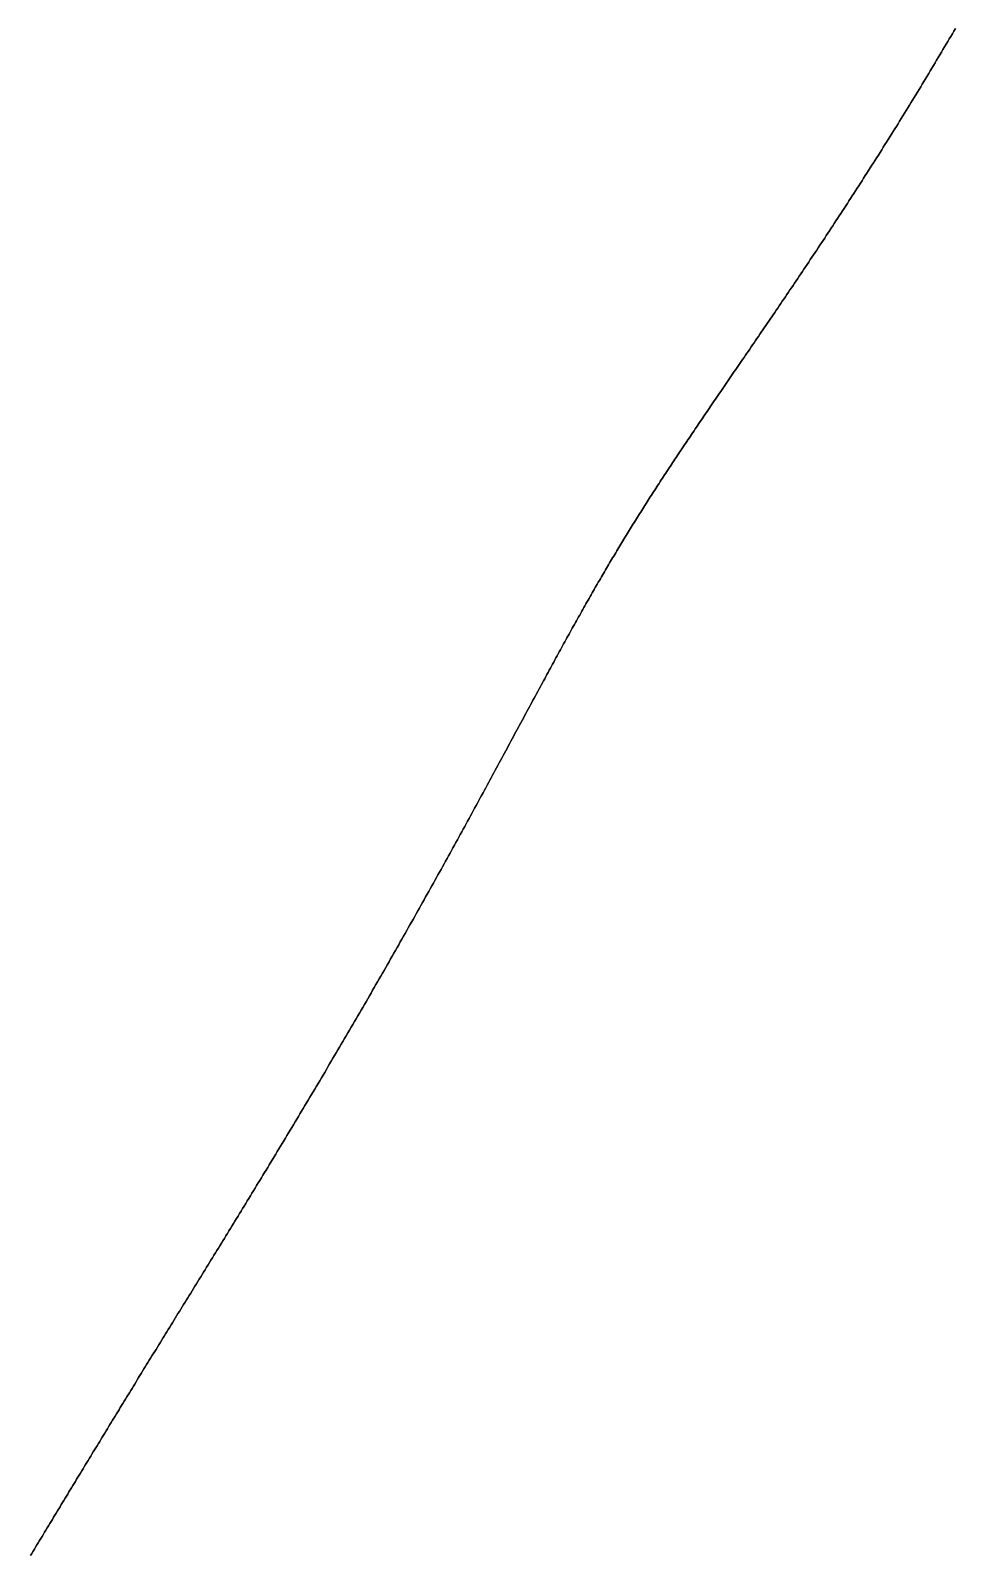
# Model space of a CAD drawing. Header units: inches. Extents: x 130170 to 284068, y 377793 to 804530.
# Drawn here: x 258860.22 to 258890.5, y 737966.25 to 738016.13 of the extents above; entities that cross this region are included whole.
import ezdxf

# ---------------------------------------------------------------- set-up
doc = ezdxf.new("R2010")
doc.units = ezdxf.units.IN
doc.header["$MEASUREMENT"] = 0
doc.layers.add('muni_il', color=7, linetype='Continuous')

msp = doc.modelspace()

# ---------------------------------------------------------------- linework, layer by layer
at = {"layer": 'muni_il'}
for points in [[(258860.224, 737966.249), (258860.266, 737966.318), (258860.308, 737966.388), (258860.35, 737966.458), (258860.393, 737966.527), (258860.435, 737966.597), (258860.477, 737966.667), (258860.519, 737966.736), (258860.561, 737966.806), (258860.603, 737966.875), (258860.645, 737966.944), (258860.687, 737967.014), (258860.729, 737967.083), (258860.771, 737967.152), (258860.813, 737967.222), (258860.855, 737967.291), (258860.897, 737967.36), (258860.939, 737967.43), (258860.981, 737967.499), (258861.023, 737967.568), (258861.065, 737967.637), (258861.107, 737967.706), (258861.149, 737967.775), (258861.191, 737967.844), (258861.233, 737967.914), (258861.274, 737967.983), (258861.316, 737968.052), (258861.358, 737968.121), (258861.4, 737968.19), (258861.442, 737968.259), (258861.483, 737968.328), (258861.525, 737968.396), (258861.567, 737968.465), (258861.609, 737968.534), (258861.651, 737968.603), (258861.692, 737968.672), (258861.734, 737968.741), (258861.776, 737968.81), (258861.818, 737968.878), (258861.86, 737968.947), (258861.901, 737969.016), (258861.943, 737969.085), (258861.985, 737969.154), (258862.027, 737969.223), (258862.069, 737969.291), (258862.111, 737969.36), (258862.152, 737969.429), (258862.194, 737969.498), (258862.236, 737969.567), (258862.278, 737969.636), (258862.32, 737969.705), (258862.362, 737969.773), (258862.404, 737969.842), (258862.446, 737969.911), (258862.488, 737969.98), (258862.53, 737970.049), (258862.572, 737970.118), (258862.614, 737970.187), (258862.656, 737970.256), (258862.698, 737970.325), (258862.74, 737970.394), (258862.782, 737970.463), (258862.824, 737970.532), (258862.867, 737970.602), (258862.909, 737970.671), (258862.951, 737970.74), (258862.993, 737970.809), (258863.036, 737970.879), (258863.078, 737970.948), (258863.121, 737971.017), (258863.163, 737971.087), (258863.206, 737971.157), (258863.248, 737971.226), (258863.291, 737971.296), (258863.334, 737971.365), (258863.376, 737971.435), (258863.419, 737971.505), (258863.462, 737971.575), (258863.505, 737971.645), (258863.548, 737971.715), (258863.591, 737971.785), (258863.634, 737971.856), (258863.677, 737971.926), (258863.72, 737971.996), (258863.763, 737972.067), (258863.807, 737972.137), (258863.85, 737972.208), (258863.894, 737972.279), (258863.937, 737972.35), (258863.981, 737972.421), (258864.024, 737972.492), (258864.068, 737972.563), (258864.112, 737972.634), (258864.156, 737972.706), (258864.2, 737972.777), (258864.244, 737972.849), (258864.288, 737972.92), (258864.332, 737972.992), (258864.376, 737973.064), (258864.421, 737973.136), (258864.465, 737973.208), (258864.509, 737973.281), (258864.554, 737973.353), (258864.599, 737973.426), (258864.644, 737973.499), (258864.689, 737973.571), (258864.734, 737973.645), (258864.779, 737973.718), (258864.824, 737973.791), (258864.869, 737973.864), (258864.914, 737973.938), (258864.96, 737974.012), (258865.005, 737974.086), (258865.051, 737974.16), (258865.097, 737974.234), (258865.143, 737974.308), (258865.189, 737974.383), (258865.235, 737974.458), (258865.281, 737974.533), (258865.327, 737974.608), (258865.373, 737974.683), (258865.42, 737974.758), (258865.467, 737974.834), (258865.513, 737974.909), (258865.56, 737974.985), (258865.607, 737975.061), (258865.654, 737975.138), (258865.701, 737975.214), (258865.748, 737975.291), (258865.796, 737975.368), (258865.843, 737975.445), (258865.891, 737975.522), (258865.938, 737975.599), (258865.986, 737975.677), (258866.034, 737975.755), (258866.082, 737975.833), (258866.13, 737975.911), (258866.178, 737975.989), (258866.227, 737976.068), (258866.275, 737976.146), (258866.324, 737976.225), (258866.372, 737976.305), (258866.421, 737976.384), (258866.47, 737976.463), (258866.519, 737976.543), (258866.568, 737976.623), (258866.617, 737976.703), (258866.667, 737976.784), (258866.716, 737976.864), (258866.766, 737976.945), (258866.815, 737977.026), (258866.865, 737977.107), (258866.915, 737977.189), (258866.965, 737977.27), (258867.015, 737977.352), (258867.065, 737977.434), (258867.116, 737977.516), (258867.166, 737977.599), (258867.217, 737977.681), (258867.267, 737977.764), (258867.318, 737977.847), (258867.369, 737977.93), (258867.42, 737978.014), (258867.471, 737978.097), (258867.522, 737978.181), (258867.573, 737978.265), (258867.625, 737978.35), (258867.676, 737978.434), (258867.728, 737978.519), (258867.779, 737978.604), (258867.831, 737978.689), (258867.883, 737978.774), (258867.935, 737978.859), (258867.987, 737978.945), (258868.039, 737979.031), (258868.091, 737979.117), (258868.143, 737979.203), (258868.196, 737979.289), (258868.248, 737979.376), (258868.301, 737979.463), (258868.353, 737979.55), (258868.406, 737979.637), (258868.459, 737979.725), (258868.512, 737979.812), (258868.565, 737979.9), (258868.617, 737979.988), (258868.671, 737980.076), (258868.724, 737980.164), (258868.777, 737980.252), (258868.83, 737980.341), (258868.884, 737980.43), (258868.937, 737980.519), (258868.99, 737980.608), (258869.044, 737980.697), (258869.097, 737980.787), (258869.151, 737980.876), (258869.205, 737980.966), (258869.258, 737981.056), (258869.312, 737981.146), (258869.366, 737981.236), (258869.42, 737981.326), (258869.474, 737981.417), (258869.528, 737981.507), (258869.582, 737981.598), (258869.636, 737981.689), (258869.69, 737981.78), (258869.744, 737981.871), (258869.798, 737981.962), (258869.852, 737982.053), (258869.906, 737982.145), (258869.96, 737982.236), (258870.014, 737982.328), (258870.069, 737982.42), (258870.123, 737982.512), (258870.177, 737982.604), (258870.231, 737982.696), (258870.286, 737982.788), (258870.34, 737982.88), (258870.394, 737982.973), (258870.448, 737983.065), (258870.503, 737983.157), (258870.557, 737983.25), (258870.611, 737983.343), (258870.665, 737983.435), (258870.719, 737983.528), (258870.774, 737983.621), (258870.828, 737983.714), (258870.882, 737983.807), (258870.936, 737983.9), (258870.99, 737983.993), (258871.044, 737984.086), (258871.098, 737984.179), (258871.152, 737984.272), (258871.206, 737984.365), (258871.26, 737984.458), (258871.314, 737984.551), (258871.368, 737984.644), (258871.422, 737984.738), (258871.476, 737984.831), (258871.529, 737984.924), (258871.583, 737985.017), (258871.637, 737985.11), (258871.69, 737985.203), (258871.744, 737985.296), (258871.797, 737985.39), (258871.85, 737985.483), (258871.904, 737985.576), (258871.957, 737985.669), (258872.01, 737985.762), (258872.063, 737985.855), (258872.116, 737985.948), (258872.169, 737986.04), (258872.222, 737986.133), (258872.274, 737986.226), (258872.327, 737986.319), (258872.38, 737986.411), (258872.432, 737986.504), (258872.485, 737986.596), (258872.537, 737986.688), (258872.589, 737986.781), (258872.641, 737986.873), (258872.693, 737986.965), (258872.745, 737987.057), (258872.797, 737987.149), (258872.848, 737987.24), (258872.9, 737987.332), (258872.951, 737987.424), (258873.003, 737987.515), (258873.054, 737987.606), (258873.105, 737987.698), (258873.156, 737987.789), (258873.207, 737987.88), (258873.258, 737987.97), (258873.308, 737988.061), (258873.359, 737988.151), (258873.409, 737988.242), (258873.459, 737988.332), (258873.509, 737988.422), (258873.559, 737988.512), (258873.609, 737988.601), (258873.659, 737988.691), (258873.708, 737988.78), (258873.758, 737988.869), (258873.807, 737988.958), (258873.856, 737989.047), (258873.905, 737989.136), (258873.954, 737989.224), (258874.002, 737989.312), (258874.051, 737989.4), (258874.099, 737989.488), (258874.148, 737989.576), (258874.196, 737989.663), (258874.244, 737989.75), (258874.291, 737989.837), (258874.339, 737989.924), (258874.386, 737990.01), (258874.434, 737990.097), (258874.481, 737990.183), (258874.528, 737990.269), (258874.575, 737990.354), (258874.621, 737990.44), (258874.668, 737990.525), (258874.714, 737990.61), (258874.76, 737990.694), (258874.806, 737990.779), (258874.852, 737990.863), (258874.898, 737990.947), (258874.943, 737991.031), (258874.989, 737991.114), (258875.034, 737991.197), (258875.079, 737991.28), (258875.124, 737991.363), (258875.169, 737991.445), (258875.213, 737991.527), (258875.258, 737991.609), (258875.302, 737991.691), (258875.346, 737991.772), (258875.39, 737991.853), (258875.433, 737991.934), (258875.477, 737992.014), (258875.52, 737992.094), (258875.563, 737992.174), (258875.607, 737992.254), (258875.649, 737992.333), (258875.692, 737992.412), (258875.735, 737992.491), (258875.777, 737992.57), (258875.819, 737992.648), (258875.861, 737992.726), (258875.903, 737992.804), (258875.945, 737992.881), (258875.987, 737992.958), (258876.028, 737993.035), (258876.069, 737993.111), (258876.11, 737993.188), (258876.151, 737993.264), (258876.192, 737993.339), (258876.233, 737993.414), (258876.273, 737993.49), (258876.314, 737993.564), (258876.354, 737993.639), (258876.394, 737993.713), (258876.434, 737993.787), (258876.473, 737993.861), (258876.513, 737993.934), (258876.552, 737994.007), (258876.592, 737994.08), (258876.631, 737994.152), (258876.669, 737994.224), (258876.708, 737994.296), (258876.747, 737994.368), (258876.786, 737994.439), (258876.824, 737994.51), (258876.862, 737994.581), (258876.9, 737994.651), (258876.938, 737994.722), (258876.976, 737994.791), (258877.014, 737994.861), (258877.052, 737994.93), (258877.089, 737994.999), (258877.126, 737995.068), (258877.164, 737995.137), (258877.201, 737995.205), (258877.238, 737995.273), (258877.275, 737995.341), (258877.311, 737995.408), (258877.348, 737995.475), (258877.384, 737995.542), (258877.421, 737995.609), (258877.457, 737995.675), (258877.493, 737995.741), (258877.529, 737995.807), (258877.565, 737995.873), (258877.601, 737995.938), (258877.637, 737996.003), (258877.672, 737996.068), (258877.708, 737996.132), (258877.743, 737996.197), (258877.779, 737996.261), (258877.814, 737996.325), (258877.849, 737996.388), (258877.884, 737996.452), (258877.919, 737996.515), (258877.954, 737996.578), (258877.989, 737996.64), (258878.024, 737996.703), (258878.059, 737996.765), (258878.093, 737996.827), (258878.128, 737996.889), (258878.162, 737996.95), (258878.197, 737997.012), (258878.231, 737997.073), (258878.265, 737997.134), (258878.3, 737997.194), (258878.334, 737997.255), (258878.368, 737997.315), (258878.402, 737997.376), (258878.436, 737997.436), (258878.47, 737997.495), (258878.504, 737997.555), (258878.538, 737997.614), (258878.571, 737997.674), (258878.605, 737997.733), (258878.639, 737997.792), (258878.673, 737997.85), (258878.706, 737997.909), (258878.74, 737997.967), (258878.774, 737998.025), (258878.807, 737998.084), (258878.841, 737998.142), (258878.874, 737998.199), (258878.908, 737998.257), (258878.941, 737998.315), (258878.975, 737998.372), (258879.009, 737998.429), (258879.042, 737998.486), (258879.076, 737998.543), (258879.109, 737998.6), (258879.143, 737998.657), (258879.176, 737998.714), (258879.21, 737998.77), (258879.243, 737998.827), (258879.276, 737998.883), (258879.31, 737998.939), (258879.344, 737998.995), (258879.377, 737999.051), (258879.411, 737999.107), (258879.444, 737999.163), (258879.478, 737999.219), (258879.512, 737999.275), (258879.545, 737999.33), (258879.579, 737999.386), (258879.613, 737999.441), (258879.647, 737999.497), (258879.68, 737999.552), (258879.714, 737999.608), (258879.748, 737999.663), (258879.782, 737999.718), (258879.816, 737999.773), (258879.85, 737999.829), (258879.884, 737999.884), (258879.918, 737999.939), (258879.952, 737999.994), (258879.987, 738000.049), (258880.021, 738000.104), (258880.056, 738000.159), (258880.09, 738000.214), (258880.124, 738000.269), (258880.159, 738000.324), (258880.194, 738000.379), (258880.228, 738000.434), (258880.263, 738000.489), (258880.298, 738000.544), (258880.333, 738000.599), (258880.368, 738000.655), (258880.403, 738000.71), (258880.439, 738000.765), (258880.474, 738000.82), (258880.509, 738000.875), (258880.545, 738000.931), (258880.58, 738000.986), (258880.616, 738001.041), (258880.652, 738001.097), (258880.688, 738001.152), (258880.724, 738001.208), (258880.76, 738001.263), (258880.796, 738001.319), (258880.832, 738001.375), (258880.869, 738001.431), (258880.905, 738001.487), (258880.942, 738001.543), (258880.978, 738001.599), (258881.015, 738001.655), (258881.052, 738001.711), (258881.089, 738001.767), (258881.127, 738001.824), (258881.164, 738001.88), (258881.201, 738001.937), (258881.239, 738001.994), (258881.277, 738002.051), (258881.314, 738002.108), (258881.352, 738002.165), (258881.39, 738002.222), (258881.429, 738002.28), (258881.467, 738002.337), (258881.506, 738002.395), (258881.544, 738002.452), (258881.583, 738002.51), (258881.622, 738002.568), (258881.661, 738002.627), (258881.7, 738002.685), (258881.74, 738002.743), (258881.779, 738002.802), (258881.819, 738002.861), (258881.859, 738002.92), (258881.898, 738002.979), (258881.939, 738003.039), (258881.979, 738003.098), (258882.019, 738003.158), (258882.06, 738003.218), (258882.1, 738003.278), (258882.141, 738003.338), (258882.182, 738003.398), (258882.223, 738003.459), (258882.264, 738003.519), (258882.306, 738003.58), (258882.348, 738003.642), (258882.389, 738003.703), (258882.431, 738003.764), (258882.473, 738003.826), (258882.516, 738003.888), (258882.558, 738003.95), (258882.601, 738004.013), (258882.643, 738004.075), (258882.686, 738004.138), (258882.729, 738004.201), (258882.772, 738004.264), (258882.816, 738004.328), (258882.859, 738004.391), (258882.903, 738004.455), (258882.947, 738004.519), (258882.991, 738004.583), (258883.035, 738004.648), (258883.079, 738004.713), (258883.124, 738004.778), (258883.168, 738004.843), (258883.213, 738004.908), (258883.258, 738004.974), (258883.303, 738005.04), (258883.349, 738005.106), (258883.394, 738005.172), (258883.44, 738005.239), (258883.485, 738005.306), (258883.531, 738005.373), (258883.577, 738005.44), (258883.624, 738005.507), (258883.67, 738005.575), (258883.717, 738005.643), (258883.763, 738005.711), (258883.81, 738005.78), (258883.857, 738005.849), (258883.904, 738005.918), (258883.952, 738005.987), (258883.999, 738006.056), (258884.047, 738006.126), (258884.094, 738006.196), (258884.142, 738006.266), (258884.19, 738006.336), (258884.239, 738006.407), (258884.287, 738006.478), (258884.336, 738006.549), (258884.384, 738006.621), (258884.433, 738006.692), (258884.482, 738006.764), (258884.531, 738006.836), (258884.58, 738006.908), (258884.629, 738006.981), (258884.679, 738007.054), (258884.728, 738007.127), (258884.778, 738007.2), (258884.828, 738007.274), (258884.878, 738007.347), (258884.928, 738007.421), (258884.978, 738007.496), (258885.029, 738007.57), (258885.079, 738007.645), (258885.129, 738007.72), (258885.18, 738007.795), (258885.231, 738007.87), (258885.282, 738007.946), (258885.333, 738008.022), (258885.384, 738008.098), (258885.435, 738008.174), (258885.487, 738008.251), (258885.538, 738008.327), (258885.59, 738008.404), (258885.641, 738008.481), (258885.693, 738008.559), (258885.745, 738008.636), (258885.797, 738008.714), (258885.849, 738008.792), (258885.901, 738008.87), (258885.953, 738008.949), (258886.005, 738009.027), (258886.057, 738009.106), (258886.11, 738009.185), (258886.162, 738009.264), (258886.215, 738009.344), (258886.267, 738009.423), (258886.32, 738009.503), (258886.373, 738009.583), (258886.426, 738009.663), (258886.479, 738009.744), (258886.531, 738009.824), (258886.584, 738009.905), (258886.637, 738009.986), (258886.69, 738010.067), (258886.744, 738010.148), (258886.797, 738010.23), (258886.85, 738010.311), (258886.903, 738010.393), (258886.957, 738010.475), (258887.01, 738010.557), (258887.063, 738010.639), (258887.117, 738010.722), (258887.17, 738010.804), (258887.224, 738010.887), (258887.277, 738010.97), (258887.331, 738011.053), (258887.384, 738011.136), (258887.438, 738011.219), (258887.491, 738011.303), (258887.545, 738011.386), (258887.598, 738011.47), (258887.652, 738011.554), (258887.706, 738011.638), (258887.759, 738011.722), (258887.813, 738011.806), (258887.866, 738011.89), (258887.92, 738011.975), (258887.973, 738012.059), (258888.027, 738012.144), (258888.081, 738012.229), (258888.134, 738012.314), (258888.188, 738012.399), (258888.241, 738012.484), (258888.295, 738012.569), (258888.348, 738012.655), (258888.402, 738012.74), (258888.455, 738012.826), (258888.508, 738012.911), (258888.562, 738012.997), (258888.615, 738013.083), (258888.668, 738013.168), (258888.722, 738013.254), (258888.775, 738013.34), (258888.828, 738013.426), (258888.881, 738013.513), (258888.934, 738013.599), (258888.987, 738013.685), (258889.04, 738013.771), (258889.093, 738013.858), (258889.146, 738013.944), (258889.199, 738014.031), (258889.252, 738014.117), (258889.304, 738014.204), (258889.357, 738014.291), (258889.41, 738014.377), (258889.462, 738014.464), (258889.515, 738014.551), (258889.567, 738014.638), (258889.619, 738014.724), (258889.672, 738014.811), (258889.724, 738014.898), (258889.776, 738014.985), (258889.828, 738015.072), (258889.88, 738015.159), (258889.932, 738015.246), (258889.984, 738015.333), (258890.036, 738015.42), (258890.087, 738015.506), (258890.139, 738015.593), (258890.19, 738015.68), (258890.242, 738015.767), (258890.293, 738015.854), (258890.344, 738015.941), (258890.395, 738016.028), (258890.446, 738016.115), (258890.497, 738016.201)], [(258890.497, 738016.201), (258890.446, 738016.115), (258890.395, 738016.028), (258890.344, 738015.941), (258890.293, 738015.854), (258890.242, 738015.767), (258890.19, 738015.68), (258890.139, 738015.593), (258890.087, 738015.506), (258890.036, 738015.42), (258889.984, 738015.333), (258889.932, 738015.246), (258889.88, 738015.159), (258889.828, 738015.072), (258889.776, 738014.985), (258889.724, 738014.898), (258889.672, 738014.811), (258889.619, 738014.724), (258889.567, 738014.638), (258889.515, 738014.551), (258889.462, 738014.464), (258889.41, 738014.377), (258889.357, 738014.291), (258889.304, 738014.204), (258889.252, 738014.117), (258889.199, 738014.031), (258889.146, 738013.944), (258889.093, 738013.858), (258889.04, 738013.771), (258888.987, 738013.685), (258888.934, 738013.599), (258888.881, 738013.513), (258888.828, 738013.426), (258888.775, 738013.34), (258888.722, 738013.254), (258888.668, 738013.168), (258888.615, 738013.083), (258888.562, 738012.997), (258888.508, 738012.911), (258888.455, 738012.826), (258888.402, 738012.74), (258888.348, 738012.655), (258888.295, 738012.569), (258888.241, 738012.484), (258888.188, 738012.399), (258888.134, 738012.314), (258888.081, 738012.229), (258888.027, 738012.144), (258887.973, 738012.059), (258887.92, 738011.975), (258887.866, 738011.89), (258887.813, 738011.806), (258887.759, 738011.722), (258887.706, 738011.638), (258887.652, 738011.554), (258887.598, 738011.47), (258887.545, 738011.386), (258887.491, 738011.303), (258887.438, 738011.219), (258887.384, 738011.136), (258887.331, 738011.053), (258887.277, 738010.97), (258887.224, 738010.887), (258887.17, 738010.804), (258887.117, 738010.722), (258887.063, 738010.639), (258887.01, 738010.557), (258886.957, 738010.475), (258886.903, 738010.393), (258886.85, 738010.311), (258886.797, 738010.23), (258886.744, 738010.148), (258886.69, 738010.067), (258886.637, 738009.986), (258886.584, 738009.905), (258886.531, 738009.824), (258886.479, 738009.744), (258886.426, 738009.663), (258886.373, 738009.583), (258886.32, 738009.503), (258886.267, 738009.423), (258886.215, 738009.344), (258886.162, 738009.264), (258886.11, 738009.185), (258886.057, 738009.106), (258886.005, 738009.027), (258885.953, 738008.949), (258885.901, 738008.87), (258885.849, 738008.792), (258885.797, 738008.714), (258885.745, 738008.636), (258885.693, 738008.559), (258885.641, 738008.481), (258885.59, 738008.404), (258885.538, 738008.327), (258885.487, 738008.251), (258885.435, 738008.174), (258885.384, 738008.098), (258885.333, 738008.022), (258885.282, 738007.946), (258885.231, 738007.87), (258885.18, 738007.795), (258885.129, 738007.72), (258885.079, 738007.645), (258885.029, 738007.57), (258884.978, 738007.496), (258884.928, 738007.421), (258884.878, 738007.347), (258884.828, 738007.274), (258884.778, 738007.2), (258884.728, 738007.127), (258884.679, 738007.054), (258884.629, 738006.981), (258884.58, 738006.908), (258884.531, 738006.836), (258884.482, 738006.764), (258884.433, 738006.692), (258884.384, 738006.621), (258884.336, 738006.549), (258884.287, 738006.478), (258884.239, 738006.407), (258884.19, 738006.336), (258884.142, 738006.266), (258884.094, 738006.196), (258884.047, 738006.126), (258883.999, 738006.056), (258883.952, 738005.987), (258883.904, 738005.918), (258883.857, 738005.849), (258883.81, 738005.78), (258883.763, 738005.711), (258883.717, 738005.643), (258883.67, 738005.575), (258883.624, 738005.507), (258883.577, 738005.44), (258883.531, 738005.373), (258883.485, 738005.306), (258883.44, 738005.239), (258883.394, 738005.172), (258883.349, 738005.106), (258883.303, 738005.04), (258883.258, 738004.974), (258883.213, 738004.908), (258883.168, 738004.843), (258883.124, 738004.778), (258883.079, 738004.713), (258883.035, 738004.648), (258882.991, 738004.583), (258882.947, 738004.519), (258882.903, 738004.455), (258882.859, 738004.391), (258882.816, 738004.328), (258882.772, 738004.264), (258882.729, 738004.201), (258882.686, 738004.138), (258882.643, 738004.075), (258882.601, 738004.013), (258882.558, 738003.95), (258882.516, 738003.888), (258882.473, 738003.826), (258882.431, 738003.764), (258882.389, 738003.703), (258882.348, 738003.642), (258882.306, 738003.58), (258882.264, 738003.519), (258882.223, 738003.459), (258882.182, 738003.398), (258882.141, 738003.338), (258882.1, 738003.278), (258882.06, 738003.218), (258882.019, 738003.158), (258881.979, 738003.098), (258881.939, 738003.039), (258881.898, 738002.979), (258881.859, 738002.92), (258881.819, 738002.861), (258881.779, 738002.802), (258881.74, 738002.743), (258881.7, 738002.685), (258881.661, 738002.627), (258881.622, 738002.568), (258881.583, 738002.51), (258881.544, 738002.452), (258881.506, 738002.395), (258881.467, 738002.337), (258881.429, 738002.28), (258881.39, 738002.222), (258881.352, 738002.165), (258881.314, 738002.108), (258881.277, 738002.051), (258881.239, 738001.994), (258881.201, 738001.937), (258881.164, 738001.88), (258881.127, 738001.824), (258881.089, 738001.767), (258881.052, 738001.711), (258881.015, 738001.655), (258880.978, 738001.599), (258880.942, 738001.543), (258880.905, 738001.487), (258880.869, 738001.431), (258880.832, 738001.375), (258880.796, 738001.319), (258880.76, 738001.263), (258880.724, 738001.208), (258880.688, 738001.152), (258880.652, 738001.097), (258880.616, 738001.041), (258880.58, 738000.986), (258880.545, 738000.931), (258880.509, 738000.875), (258880.474, 738000.82), (258880.439, 738000.765), (258880.403, 738000.71), (258880.368, 738000.655), (258880.333, 738000.599), (258880.298, 738000.544), (258880.263, 738000.489), (258880.228, 738000.434), (258880.194, 738000.379), (258880.159, 738000.324), (258880.124, 738000.269), (258880.09, 738000.214), (258880.056, 738000.159), (258880.021, 738000.104), (258879.987, 738000.049), (258879.952, 737999.994), (258879.918, 737999.939), (258879.884, 737999.884), (258879.85, 737999.829), (258879.816, 737999.773), (258879.782, 737999.718), (258879.748, 737999.663), (258879.714, 737999.608), (258879.68, 737999.552), (258879.647, 737999.497), (258879.613, 737999.441), (258879.579, 737999.386), (258879.545, 737999.33), (258879.512, 737999.275), (258879.478, 737999.219), (258879.444, 737999.163), (258879.411, 737999.107), (258879.377, 737999.051), (258879.344, 737998.995), (258879.31, 737998.939), (258879.276, 737998.883), (258879.243, 737998.827), (258879.21, 737998.77), (258879.176, 737998.714), (258879.143, 737998.657), (258879.109, 737998.6), (258879.076, 737998.543), (258879.042, 737998.486), (258879.009, 737998.429), (258878.975, 737998.372), (258878.941, 737998.315), (258878.908, 737998.257), (258878.874, 737998.199), (258878.841, 737998.142), (258878.807, 737998.084), (258878.774, 737998.025), (258878.74, 737997.967), (258878.706, 737997.909), (258878.673, 737997.85), (258878.639, 737997.792), (258878.605, 737997.733), (258878.571, 737997.674), (258878.538, 737997.614), (258878.504, 737997.555), (258878.47, 737997.495), (258878.436, 737997.436), (258878.402, 737997.376), (258878.368, 737997.315), (258878.334, 737997.255), (258878.3, 737997.194), (258878.265, 737997.134), (258878.231, 737997.073), (258878.197, 737997.012), (258878.162, 737996.95), (258878.128, 737996.889), (258878.093, 737996.827), (258878.059, 737996.765), (258878.024, 737996.703), (258877.989, 737996.64), (258877.954, 737996.578), (258877.919, 737996.515), (258877.884, 737996.452), (258877.849, 737996.388), (258877.814, 737996.325), (258877.779, 737996.261), (258877.743, 737996.197), (258877.708, 737996.132), (258877.672, 737996.068), (258877.637, 737996.003), (258877.601, 737995.938), (258877.565, 737995.873), (258877.529, 737995.807), (258877.493, 737995.741), (258877.457, 737995.675), (258877.421, 737995.609), (258877.384, 737995.542), (258877.348, 737995.475), (258877.311, 737995.408), (258877.275, 737995.341), (258877.238, 737995.273), (258877.201, 737995.205), (258877.164, 737995.137), (258877.126, 737995.068), (258877.089, 737994.999), (258877.052, 737994.93), (258877.014, 737994.861), (258876.976, 737994.791), (258876.938, 737994.722), (258876.9, 737994.651), (258876.862, 737994.581), (258876.824, 737994.51), (258876.786, 737994.439), (258876.747, 737994.368), (258876.708, 737994.296), (258876.669, 737994.224), (258876.631, 737994.152), (258876.592, 737994.08), (258876.552, 737994.007), (258876.513, 737993.934), (258876.473, 737993.861), (258876.434, 737993.787), (258876.394, 737993.713), (258876.354, 737993.639), (258876.314, 737993.564), (258876.273, 737993.49), (258876.233, 737993.414), (258876.192, 737993.339), (258876.151, 737993.264), (258876.11, 737993.188), (258876.069, 737993.111), (258876.028, 737993.035), (258875.987, 737992.958), (258875.945, 737992.881), (258875.903, 737992.804), (258875.861, 737992.726), (258875.819, 737992.648), (258875.777, 737992.57), (258875.735, 737992.491), (258875.692, 737992.412), (258875.649, 737992.333), (258875.607, 737992.254), (258875.563, 737992.174), (258875.52, 737992.094), (258875.477, 737992.014), (258875.433, 737991.934), (258875.39, 737991.853), (258875.346, 737991.772), (258875.302, 737991.691), (258875.258, 737991.609), (258875.213, 737991.527), (258875.169, 737991.445), (258875.124, 737991.363), (258875.079, 737991.28), (258875.034, 737991.197), (258874.989, 737991.114), (258874.943, 737991.031), (258874.898, 737990.947), (258874.852, 737990.863), (258874.806, 737990.779), (258874.76, 737990.694), (258874.714, 737990.61), (258874.668, 737990.525), (258874.621, 737990.44), (258874.575, 737990.354), (258874.528, 737990.269), (258874.481, 737990.183), (258874.434, 737990.097), (258874.386, 737990.01), (258874.339, 737989.924), (258874.291, 737989.837), (258874.244, 737989.75), (258874.196, 737989.663), (258874.148, 737989.576), (258874.099, 737989.488), (258874.051, 737989.4), (258874.002, 737989.312), (258873.954, 737989.224), (258873.905, 737989.136), (258873.856, 737989.047), (258873.807, 737988.958), (258873.758, 737988.869), (258873.708, 737988.78), (258873.659, 737988.691), (258873.609, 737988.601), (258873.559, 737988.512), (258873.509, 737988.422), (258873.459, 737988.332), (258873.409, 737988.242), (258873.359, 737988.151), (258873.308, 737988.061), (258873.258, 737987.97), (258873.207, 737987.88), (258873.156, 737987.789), (258873.105, 737987.698), (258873.054, 737987.606), (258873.003, 737987.515), (258872.951, 737987.424), (258872.9, 737987.332), (258872.848, 737987.24), (258872.797, 737987.149), (258872.745, 737987.057), (258872.693, 737986.965), (258872.641, 737986.873), (258872.589, 737986.781), (258872.537, 737986.688), (258872.485, 737986.596), (258872.432, 737986.504), (258872.38, 737986.411), (258872.327, 737986.319), (258872.274, 737986.226), (258872.222, 737986.133), (258872.169, 737986.04), (258872.116, 737985.948), (258872.063, 737985.855), (258872.01, 737985.762), (258871.957, 737985.669), (258871.904, 737985.576), (258871.85, 737985.483), (258871.797, 737985.39), (258871.744, 737985.296), (258871.69, 737985.203), (258871.637, 737985.11), (258871.583, 737985.017), (258871.529, 737984.924), (258871.476, 737984.831), (258871.422, 737984.738), (258871.368, 737984.644), (258871.314, 737984.551), (258871.26, 737984.458), (258871.206, 737984.365), (258871.152, 737984.272), (258871.098, 737984.179), (258871.044, 737984.086), (258870.99, 737983.993), (258870.936, 737983.9), (258870.882, 737983.807), (258870.828, 737983.714), (258870.774, 737983.621), (258870.719, 737983.528), (258870.665, 737983.435), (258870.611, 737983.343), (258870.557, 737983.25), (258870.503, 737983.157), (258870.448, 737983.065), (258870.394, 737982.973), (258870.34, 737982.88), (258870.286, 737982.788), (258870.231, 737982.696), (258870.177, 737982.604), (258870.123, 737982.512), (258870.069, 737982.42), (258870.014, 737982.328), (258869.96, 737982.236), (258869.906, 737982.145), (258869.852, 737982.053), (258869.798, 737981.962), (258869.744, 737981.871), (258869.69, 737981.78), (258869.636, 737981.689), (258869.582, 737981.598), (258869.528, 737981.507), (258869.474, 737981.417), (258869.42, 737981.326), (258869.366, 737981.236), (258869.312, 737981.146), (258869.258, 737981.056), (258869.205, 737980.966), (258869.151, 737980.876), (258869.097, 737980.787), (258869.044, 737980.697), (258868.99, 737980.608), (258868.937, 737980.519), (258868.884, 737980.43), (258868.83, 737980.341), (258868.777, 737980.252), (258868.724, 737980.164), (258868.671, 737980.076), (258868.617, 737979.988), (258868.565, 737979.9), (258868.512, 737979.812), (258868.459, 737979.725), (258868.406, 737979.637), (258868.353, 737979.55), (258868.301, 737979.463), (258868.248, 737979.376), (258868.196, 737979.289), (258868.143, 737979.203), (258868.091, 737979.117), (258868.039, 737979.031), (258867.987, 737978.945), (258867.935, 737978.859), (258867.883, 737978.774), (258867.831, 737978.689), (258867.779, 737978.604), (258867.728, 737978.519), (258867.676, 737978.434), (258867.625, 737978.35), (258867.573, 737978.265), (258867.522, 737978.181), (258867.471, 737978.097), (258867.42, 737978.014), (258867.369, 737977.93), (258867.318, 737977.847), (258867.267, 737977.764), (258867.217, 737977.681), (258867.166, 737977.599), (258867.116, 737977.516), (258867.065, 737977.434), (258867.015, 737977.352), (258866.965, 737977.27), (258866.915, 737977.189), (258866.865, 737977.107), (258866.815, 737977.026), (258866.766, 737976.945), (258866.716, 737976.864), (258866.667, 737976.784), (258866.617, 737976.703), (258866.568, 737976.623), (258866.519, 737976.543), (258866.47, 737976.463), (258866.421, 737976.384), (258866.372, 737976.305), (258866.324, 737976.225), (258866.275, 737976.146), (258866.227, 737976.068), (258866.178, 737975.989), (258866.13, 737975.911), (258866.082, 737975.833), (258866.034, 737975.755), (258865.986, 737975.677), (258865.938, 737975.599), (258865.891, 737975.522), (258865.843, 737975.445), (258865.796, 737975.368), (258865.748, 737975.291), (258865.701, 737975.214), (258865.654, 737975.138), (258865.607, 737975.061), (258865.56, 737974.985), (258865.513, 737974.909), (258865.467, 737974.834), (258865.42, 737974.758), (258865.373, 737974.683), (258865.327, 737974.608), (258865.281, 737974.533), (258865.235, 737974.458), (258865.189, 737974.383), (258865.143, 737974.308), (258865.097, 737974.234), (258865.051, 737974.16), (258865.005, 737974.086), (258864.96, 737974.012), (258864.914, 737973.938), (258864.869, 737973.864), (258864.824, 737973.791), (258864.779, 737973.718), (258864.734, 737973.645), (258864.689, 737973.571), (258864.644, 737973.499), (258864.599, 737973.426), (258864.554, 737973.353), (258864.509, 737973.281), (258864.465, 737973.208), (258864.421, 737973.136), (258864.376, 737973.064), (258864.332, 737972.992), (258864.288, 737972.92), (258864.244, 737972.849), (258864.2, 737972.777), (258864.156, 737972.706), (258864.112, 737972.634), (258864.068, 737972.563), (258864.024, 737972.492), (258863.981, 737972.421), (258863.937, 737972.35), (258863.894, 737972.279), (258863.85, 737972.208), (258863.807, 737972.137), (258863.763, 737972.067), (258863.72, 737971.996), (258863.677, 737971.926), (258863.634, 737971.856), (258863.591, 737971.785), (258863.548, 737971.715), (258863.505, 737971.645), (258863.462, 737971.575), (258863.419, 737971.505), (258863.376, 737971.435), (258863.334, 737971.365), (258863.291, 737971.296), (258863.248, 737971.226), (258863.206, 737971.157), (258863.163, 737971.087), (258863.121, 737971.017), (258863.078, 737970.948), (258863.036, 737970.879), (258862.993, 737970.809), (258862.951, 737970.74), (258862.909, 737970.671), (258862.867, 737970.602), (258862.824, 737970.532), (258862.782, 737970.463), (258862.74, 737970.394), (258862.698, 737970.325), (258862.656, 737970.256), (258862.614, 737970.187), (258862.572, 737970.118), (258862.53, 737970.049), (258862.488, 737969.98), (258862.446, 737969.911), (258862.404, 737969.842), (258862.362, 737969.773), (258862.32, 737969.705), (258862.278, 737969.636), (258862.236, 737969.567), (258862.194, 737969.498), (258862.152, 737969.429), (258862.111, 737969.36), (258862.069, 737969.291), (258862.027, 737969.223), (258861.985, 737969.154), (258861.943, 737969.085), (258861.901, 737969.016), (258861.86, 737968.947), (258861.818, 737968.878), (258861.776, 737968.81), (258861.734, 737968.741), (258861.692, 737968.672), (258861.651, 737968.603), (258861.609, 737968.534), (258861.567, 737968.465), (258861.525, 737968.396), (258861.483, 737968.328), (258861.442, 737968.259), (258861.4, 737968.19), (258861.358, 737968.121), (258861.316, 737968.052), (258861.274, 737967.983), (258861.233, 737967.914), (258861.191, 737967.844), (258861.149, 737967.775), (258861.107, 737967.706), (258861.065, 737967.637), (258861.023, 737967.568), (258860.981, 737967.499), (258860.939, 737967.43), (258860.897, 737967.36), (258860.855, 737967.291), (258860.813, 737967.222), (258860.771, 737967.152), (258860.729, 737967.083), (258860.687, 737967.014), (258860.645, 737966.944), (258860.603, 737966.875), (258860.561, 737966.806), (258860.519, 737966.736), (258860.477, 737966.667), (258860.435, 737966.597), (258860.393, 737966.527), (258860.35, 737966.458), (258860.308, 737966.388), (258860.266, 737966.318), (258860.224, 737966.249)]]:
    msp.add_lwpolyline(points, dxfattribs=at)

doc.saveas('drawing.dxf')
